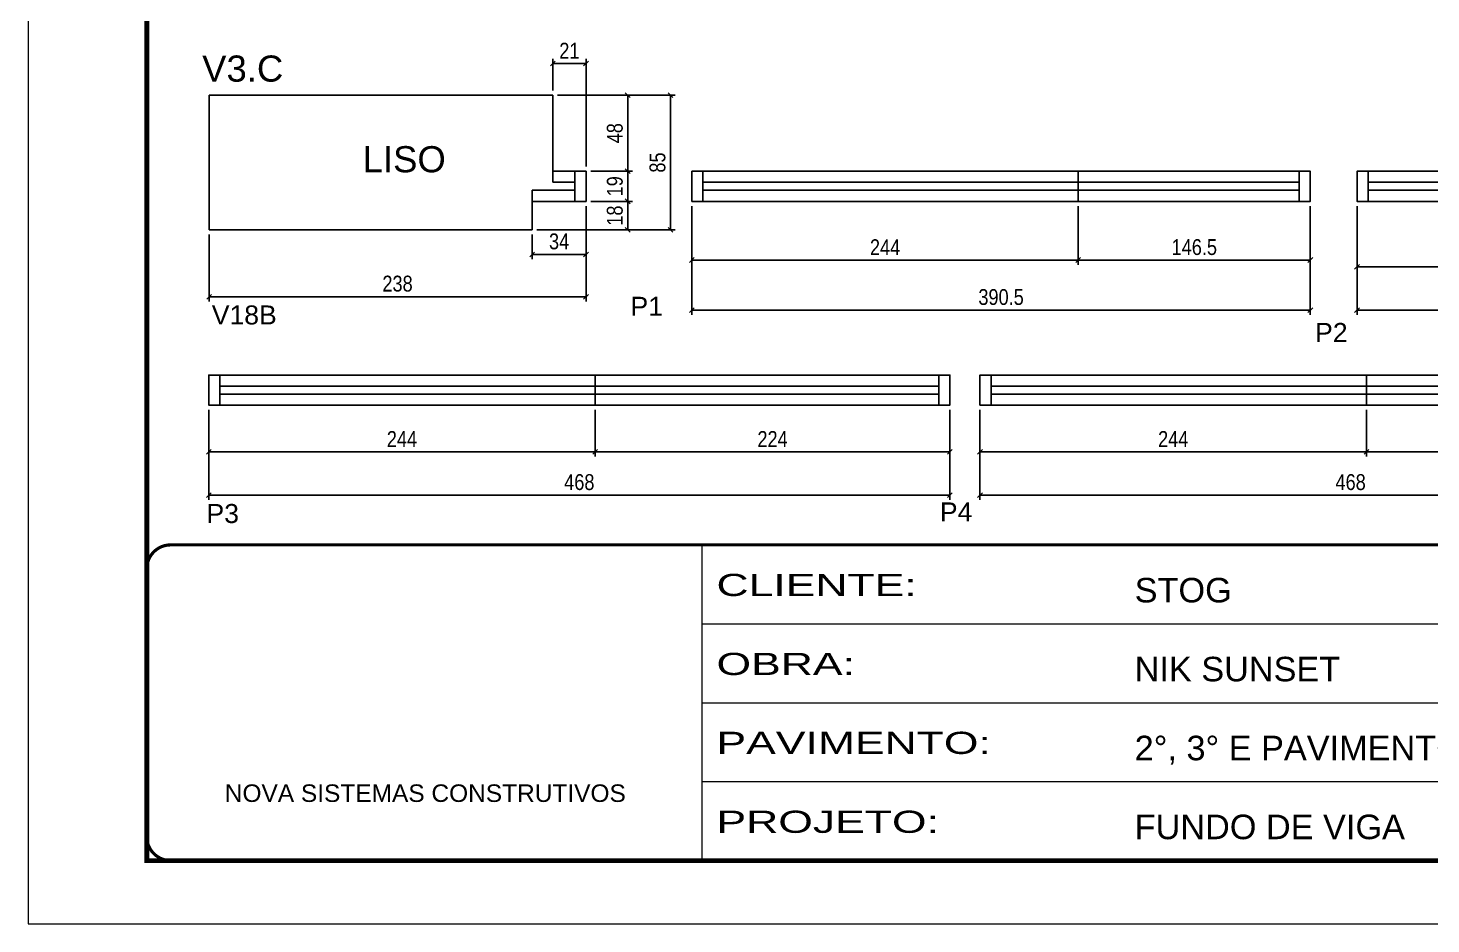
# Model space of a CAD drawing. Header units: millimetres. Extents: x 2437 to 8691, y -1523 to 4121.
# Drawn here: x 4036 to 4922, y -375 to 191 of the extents above; entities that cross this region are included whole.
import ezdxf

# ---------------------------------------------------------------- set-up
doc = ezdxf.new("R2010")
doc.units = ezdxf.units.MM
doc.linetypes.add('CONTINUO', pattern=[0])
doc.linetypes.add('DASHED', pattern=[0.75, 0.5, -0.25])
for name, color, linetype in [('5', 5, 'Continuous'), ('COTA', 241, 'Continuous'), ('NOMENCLATURA', 7, 'Continuous'), ('Painéis', 200, 'Continuous'), ('SARR_2.2x7', 40, 'Continuous')]:
    doc.layers.add(name, color=color, linetype=linetype)
doc.layers.add('Folhas', color=255, linetype='Continuous', lineweight=9)
doc.layers.add('SARRAFO DE PRESSAO', color=251, linetype='DASHED', lineweight=9)
doc.styles.add('ARIAL', font='arial.ttf')
doc.styles.add('COTA TECNICA', font='techl___.ttf', dxfattribs={"height": 10})
doc.styles.add('COTA TECNICA-50', font='techl___.ttf', dxfattribs={"height": 10})
doc.styles.get("Standard").update_dxf_attribs({"font": 'arial.ttf'})
doc.styles.add('Tecnologia', font='')
doc.styles.get('Tecnologia').set_extended_font_data('Forgotten Futurist')
doc.dimstyles.new('COTA PAINEL-50', dxfattribs={"dimtxt": 10, "dimasz": 3, "dimexe": 3, "dimexo": 3, "dimgap": 3, "dimtad": 1, "dimdec": 1, "dimzin": 12, "dimdsep": 46, "dimtxsty": 'COTA TECNICA-50', "dimblk1": 'OBLIQUE', "dimblk2": 'OBLIQUE', "dimsah": 1, "dimcen": 0.9, "dimclrd": 4, "dimclre": 4, "dimclrt": 240, "dimadec": 1, "dimazin": 3, "dimtfac": 1, "dimtdec": 1, "dimtmove": 0, "dimatfit": 3, "dimfxl": 1, "dimtolj": 1, "dimtzin": 12, "dimarcsym": 0})
doc.dimstyles.new('PAINEL', dxfattribs={"dimtxt": 10, "dimasz": 3, "dimexe": 3, "dimexo": 3, "dimgap": 3, "dimtad": 1, "dimdec": 1, "dimzin": 12, "dimdsep": 46, "dimtxsty": 'COTA TECNICA', "dimblk1": 'OBLIQUE', "dimblk2": 'OBLIQUE', "dimsah": 1, "dimcen": 0.9, "dimclrd": 4, "dimclre": 4, "dimclrt": 240, "dimadec": 1, "dimazin": 3, "dimtfac": 1, "dimtdec": 1, "dimtmove": 0, "dimatfit": 3, "dimfxl": 1, "dimtolj": 1, "dimtzin": 12, "dimarcsym": 0})

# ---------------------------------------------------------------- blocks, each defined once
blk = doc.blocks.new('9999999999')
at = {"color": 30, "linetype": 'CONTINUO'}
for p, q in [((98564.56, 34230.21), (98564.56, 34429.45)), ((98564.56, 34379.64), (99583.98, 34379.64)), ((98564.56, 34329.83), (99487.98, 34329.83)), ((98564.56, 34280.02), (99487.98, 34280.02))]:
    blk.add_line(p, q, dxfattribs=at)
at = {"color": 30, "linetype": 'CONTINUO', "const_width": 2}
blk.add_lwpolyline([(99583.98, 34230.21), (99583.98, 34414.45, 0.414214), (99568.98, 34429.45), (98228.98, 34429.45, 0.414214), (98213.98, 34414.45), (98213.98, 34245.21, 0.414214), (98228.98, 34230.21), (99583.98, 34230.21)], format="xyb", dxfattribs=at)
at = {"layer": 'Folhas'}
blk.add_lwpolyline([(98138.98, 34190.21), (99623.98, 34190.21), (99623.98, 35240.21), (98138.98, 35240.21)], close=True, dxfattribs=at)
at = {"layer": 'Folhas', "color": 30, "const_width": 3}
blk.add_lwpolyline([(98213.98, 34230.21), (99583.98, 34230.21), (99583.98, 35200.21), (98213.98, 35200.21)], close=True, dxfattribs=at)
at = {"color": 7, "linetype": 'Continuous', "ltscale": 5, "style": 'ARIAL'}
for s, height, p in [('STOG', 15.483, (98837.68, 34393.13)), ('NIK SUNSET', 15.483, (98837.68, 34343.32)), ('2°, 3° E PAVIMENTO TIPO', 15.4829, (98837.68, 34293.51)), ('NOVA SISTEMAS CONSTRUTIVOS', 11.0592, (98263.19, 34267.21)), ('FUNDO DE VIGA', 15.4829, (98837.68, 34243.7))]:
    blk.add_text(s, height=height, dxfattribs=at).set_placement(p)
at = {"layer": 'Folhas', "color": 7, "style": 'Tecnologia', "width": 1.5}
for s, p in [('CLIENTE:', (98573.65, 34397.17)), ('OBRA:', (98573.65, 34347.31)), ('PAVIMENTO:', (98573.65, 34297.5)), ('PROJETO:', (98573.65, 34247.69))]:
    blk.add_text(s, height=14, dxfattribs=at).set_placement(p)
blk = doc.blocks.new('_Oblique')
at = {"color": 0, "linetype": 'ByBlock', "lineweight": -2}
blk.add_line((-0.5, -0.5), (0.5, 0.5), dxfattribs=at)
blk = doc.blocks.new('*D401')
at = {"layer": 'COTA', "color": 4, "lineweight": -2, "transparency": 16777216}
for p, q in [((4388.12, 78.2), (4388.12, 17.96)), ((4150.12, 60.2), (4150.12, 17.96)), ((4150.12, 20.96), (4388.12, 20.96))]:
    blk.add_line(p, q, dxfattribs=at)
at = {"layer": 'Defpoints', "color": 0, "transparency": 16777216}
for p in [(4388.12, 81.2), (4150.12, 63.2), (4388.12, 20.96)]:
    blk.add_point(p, dxfattribs=at)
at = {"layer": 'COTA', "color": 4, "lineweight": -2, "transparency": 16777216, "xscale": 3, "yscale": 3, "zscale": 3, "rotation": 180}
blk.add_blockref('_Oblique', (4150.12, 20.96), dxfattribs=at)
at = {"layer": 'COTA', "color": 4, "lineweight": -2, "transparency": 16777216, "xscale": 3, "yscale": 3, "zscale": 3}
blk.add_blockref('_Oblique', (4388.12, 20.96), dxfattribs=at)
at = {"layer": 'COTA', "color": 240, "transparency": 16777216, "insert": (4269.12, 29.21), "char_height": 10, "attachment_point": 5, "style": 'COTA TECNICA-50'}
blk.add_mtext('\\A1;238', dxfattribs=at)
blk = doc.blocks.new('*D402')
at = {"layer": 'COTA', "color": 4, "lineweight": -2, "transparency": 16777216}
for p, q in [((4391.12, 81.2), (4417.44, 81.2)), ((4414.44, 63.2), (4414.44, 81.2)), ((4357.12, 63.2), (4417.44, 63.2))]:
    blk.add_line(p, q, dxfattribs=at)
at = {"layer": 'Defpoints', "color": 0, "transparency": 16777216}
for p in [(4388.12, 81.2), (4414.44, 81.2), (4354.12, 63.2)]:
    blk.add_point(p, dxfattribs=at)
at = {"layer": 'COTA', "color": 4, "lineweight": -2, "transparency": 16777216, "xscale": 3, "yscale": 3, "zscale": 3}
for p, rotation in [((4414.44, 81.2), 90), ((4414.44, 63.2), 270)]:
    blk.add_blockref('_Oblique', p, dxfattribs=dict(at, rotation=rotation))
at = {"layer": 'COTA', "color": 240, "transparency": 16777216, "insert": (4406.34, 72.2), "char_height": 10, "attachment_point": 5, "rotation": 90, "style": 'COTA TECNICA-50'}
blk.add_mtext('\\A1;18', dxfattribs=at)
blk = doc.blocks.new('*D403')
at = {"layer": 'COTA', "color": 4, "lineweight": -2, "transparency": 16777216}
for p, q in [((4370.12, 148.2), (4417.44, 148.2)), ((4414.44, 100.2), (4414.44, 148.2)), ((4391.12, 100.2), (4417.44, 100.2))]:
    blk.add_line(p, q, dxfattribs=at)
at = {"layer": 'Defpoints', "color": 0, "transparency": 16777216}
for p in [(4367.12, 148.2), (4414.44, 148.2), (4388.12, 100.2)]:
    blk.add_point(p, dxfattribs=at)
at = {"layer": 'COTA', "color": 4, "lineweight": -2, "transparency": 16777216, "xscale": 3, "yscale": 3, "zscale": 3}
for p, rotation in [((4414.44, 148.2), 90), ((4414.44, 100.2), 270)]:
    blk.add_blockref('_Oblique', p, dxfattribs=dict(at, rotation=rotation))
at = {"layer": 'COTA', "color": 240, "transparency": 16777216, "insert": (4406.34, 124.2), "char_height": 10, "attachment_point": 5, "rotation": 90, "style": 'COTA TECNICA-50'}
blk.add_mtext('\\A1;48', dxfattribs=at)
blk = doc.blocks.new('*D404')
at = {"layer": 'COTA', "color": 4, "lineweight": -2, "transparency": 16777216}
for p, q in [((4370.12, 148.2), (4444.41, 148.2)), ((4441.41, 148.2), (4441.41, 63.2)), ((4357.12, 63.2), (4444.41, 63.2))]:
    blk.add_line(p, q, dxfattribs=at)
at = {"layer": 'Defpoints', "color": 0, "transparency": 16777216}
for p in [(4367.12, 148.2), (4354.12, 63.2), (4441.41, 63.2)]:
    blk.add_point(p, dxfattribs=at)
at = {"layer": 'COTA', "color": 4, "lineweight": -2, "transparency": 16777216, "xscale": 3, "yscale": 3, "zscale": 3}
for p, rotation in [((4441.41, 148.2), 90), ((4441.41, 63.2), 270)]:
    blk.add_blockref('_Oblique', p, dxfattribs=dict(at, rotation=rotation))
at = {"layer": 'COTA', "color": 240, "transparency": 16777216, "insert": (4433.28, 105.7), "char_height": 10, "attachment_point": 5, "rotation": 90, "style": 'COTA TECNICA-50'}
blk.add_mtext('\\A1;85', dxfattribs=at)
blk = doc.blocks.new('*D405')
at = {"layer": 'COTA', "color": 4, "lineweight": -2, "transparency": 16777216}
for p, q in [((4367.12, 151.2), (4367.12, 171.23)), ((4388.12, 103.2), (4388.12, 171.23)), ((4388.12, 168.23), (4367.12, 168.23))]:
    blk.add_line(p, q, dxfattribs=at)
at = {"layer": 'Defpoints', "color": 0, "transparency": 16777216}
for p in [(4367.12, 168.23), (4367.12, 148.2), (4388.12, 100.2)]:
    blk.add_point(p, dxfattribs=at)
at = {"layer": 'COTA', "color": 4, "lineweight": -2, "transparency": 16777216, "xscale": 3, "yscale": 3, "zscale": 3, "rotation": 180}
blk.add_blockref('_Oblique', (4367.12, 168.23), dxfattribs=at)
at = {"layer": 'COTA', "color": 4, "lineweight": -2, "transparency": 16777216, "xscale": 3, "yscale": 3, "zscale": 3}
blk.add_blockref('_Oblique', (4388.12, 168.23), dxfattribs=at)
at = {"layer": 'COTA', "color": 240, "transparency": 16777216, "insert": (4377.62, 176.29), "char_height": 10, "attachment_point": 5, "style": 'COTA TECNICA-50'}
blk.add_mtext('\\A1;21', dxfattribs=at)
blk = doc.blocks.new('*D406')
at = {"layer": 'COTA', "color": 4, "linetype": 'ByBlock', "lineweight": -2, "transparency": 16777216}
for p, q in [((4454.94, 78.2), (4454.94, 41.16)), ((4698.94, 78.2), (4698.94, 41.16)), ((4454.94, 44.16), (4698.94, 44.16))]:
    blk.add_line(p, q, dxfattribs=at)
at = {"layer": 'Defpoints', "color": 0, "linetype": 'ByBlock', "transparency": 16777216}
for p in [(4454.94, 81.2), (4698.94, 81.2), (4698.94, 44.16)]:
    blk.add_point(p, dxfattribs=at)
at = {"layer": 'COTA', "color": 4, "linetype": 'ByBlock', "lineweight": -2, "transparency": 16777216, "xscale": 3, "yscale": 3, "zscale": 3, "rotation": 180}
blk.add_blockref('_Oblique', (4454.94, 44.16), dxfattribs=at)
at = {"layer": 'COTA', "color": 4, "linetype": 'ByBlock', "lineweight": -2, "transparency": 16777216, "xscale": 3, "yscale": 3, "zscale": 3}
blk.add_blockref('_Oblique', (4698.94, 44.16), dxfattribs=at)
at = {"layer": 'COTA', "color": 240, "linetype": 'ByBlock', "transparency": 16777216, "insert": (4576.94, 52.23), "char_height": 10, "attachment_point": 5, "style": 'COTA TECNICA-50'}
blk.add_mtext('\\A1;244', dxfattribs=at)
blk = doc.blocks.new('*D407')
at = {"layer": 'COTA', "color": 4, "linetype": 'ByBlock', "lineweight": -2, "transparency": 16777216}
for p, q in [((4698.94, 78.2), (4698.94, 41.16)), ((4845.43, 78.2), (4845.43, 41.16)), ((4698.94, 44.16), (4845.43, 44.16))]:
    blk.add_line(p, q, dxfattribs=at)
at = {"layer": 'Defpoints', "color": 0, "linetype": 'ByBlock', "transparency": 16777216}
for p in [(4698.94, 81.2), (4845.43, 81.2), (4845.43, 44.16)]:
    blk.add_point(p, dxfattribs=at)
at = {"layer": 'COTA', "color": 4, "linetype": 'ByBlock', "lineweight": -2, "transparency": 16777216, "xscale": 3, "yscale": 3, "zscale": 3, "rotation": 180}
blk.add_blockref('_Oblique', (4698.94, 44.16), dxfattribs=at)
at = {"layer": 'COTA', "color": 4, "linetype": 'ByBlock', "lineweight": -2, "transparency": 16777216, "xscale": 3, "yscale": 3, "zscale": 3}
blk.add_blockref('_Oblique', (4845.43, 44.16), dxfattribs=at)
at = {"layer": 'COTA', "color": 240, "linetype": 'ByBlock', "transparency": 16777216, "insert": (4772.19, 52.27), "char_height": 10, "attachment_point": 5, "style": 'COTA TECNICA-50'}
blk.add_mtext('\\A1;146.5', dxfattribs=at)
blk = doc.blocks.new('*D422')
at = {"layer": 'COTA', "color": 4, "lineweight": -2, "transparency": 16777216}
for p, q in [((4454.94, 78.2), (4454.94, 9.49)), ((4845.43, 78.2), (4845.43, 9.49)), ((4454.94, 12.49), (4845.43, 12.49))]:
    blk.add_line(p, q, dxfattribs=at)
at = {"layer": 'Defpoints', "color": 0, "transparency": 16777216}
for p in [(4454.94, 81.2), (4845.43, 81.2), (4845.43, 12.49)]:
    blk.add_point(p, dxfattribs=at)
at = {"layer": 'COTA', "color": 4, "lineweight": -2, "transparency": 16777216, "xscale": 3, "yscale": 3, "zscale": 3, "rotation": 180}
blk.add_blockref('_Oblique', (4454.94, 12.49), dxfattribs=at)
at = {"layer": 'COTA', "color": 4, "lineweight": -2, "transparency": 16777216, "xscale": 3, "yscale": 3, "zscale": 3}
blk.add_blockref('_Oblique', (4845.43, 12.49), dxfattribs=at)
at = {"layer": 'COTA', "color": 240, "transparency": 16777216, "insert": (4650.19, 20.74), "char_height": 10, "attachment_point": 5, "style": 'COTA TECNICA'}
blk.add_mtext('\\A1;390.5', dxfattribs=at)
blk = doc.blocks.new('*D383')
at = {"layer": 'COTA', "color": 4, "linetype": 'ByBlock', "lineweight": -2, "transparency": 16777216}
for p, q in [((4874.94, 78.2), (4874.94, 36.81)), ((5118.94, 78.2), (5118.94, 36.81)), ((4874.94, 39.81), (5118.94, 39.81))]:
    blk.add_line(p, q, dxfattribs=at)
at = {"layer": 'Defpoints', "color": 0, "linetype": 'ByBlock', "transparency": 16777216}
for p in [(4874.94, 81.2), (5118.94, 81.2), (5118.94, 39.81)]:
    blk.add_point(p, dxfattribs=at)
at = {"layer": 'COTA', "color": 4, "linetype": 'ByBlock', "lineweight": -2, "transparency": 16777216, "xscale": 3, "yscale": 3, "zscale": 3, "rotation": 180}
blk.add_blockref('_Oblique', (4874.94, 39.81), dxfattribs=at)
at = {"layer": 'COTA', "color": 4, "linetype": 'ByBlock', "lineweight": -2, "transparency": 16777216, "xscale": 3, "yscale": 3, "zscale": 3}
blk.add_blockref('_Oblique', (5118.94, 39.81), dxfattribs=at)
at = {"layer": 'COTA', "color": 240, "linetype": 'ByBlock', "transparency": 16777216, "insert": (4996.94, 47.89), "char_height": 10, "attachment_point": 5, "style": 'COTA TECNICA-50'}
blk.add_mtext('\\A1;244', dxfattribs=at)
blk = doc.blocks.new('*D409')
at = {"layer": 'COTA', "color": 4, "lineweight": -2, "transparency": 16777216}
for p, q in [((4874.94, 78.2), (4874.94, 9.49)), ((5342.92, 78.2), (5342.92, 9.49)), ((4874.94, 12.49), (5342.92, 12.49))]:
    blk.add_line(p, q, dxfattribs=at)
at = {"layer": 'Defpoints', "color": 0, "transparency": 16777216}
for p in [(4874.94, 81.2), (5342.92, 81.2), (5342.92, 12.49)]:
    blk.add_point(p, dxfattribs=at)
at = {"layer": 'COTA', "color": 4, "lineweight": -2, "transparency": 16777216, "xscale": 3, "yscale": 3, "zscale": 3, "rotation": 180}
blk.add_blockref('_Oblique', (4874.94, 12.49), dxfattribs=at)
at = {"layer": 'COTA', "color": 4, "lineweight": -2, "transparency": 16777216, "xscale": 3, "yscale": 3, "zscale": 3}
blk.add_blockref('_Oblique', (5342.92, 12.49), dxfattribs=at)
at = {"layer": 'COTA', "color": 240, "transparency": 16777216, "insert": (5108.93, 20.62), "char_height": 10, "attachment_point": 5, "style": 'COTA TECNICA'}
blk.add_mtext('\\A1;468', dxfattribs=at)
blk = doc.blocks.new('*D385')
at = {"layer": 'COTA', "color": 4, "linetype": 'ByBlock', "lineweight": -2, "transparency": 16777216}
for p, q in [((4149.9, -50.44), (4149.9, -79.88)), ((4393.9, -50.44), (4393.9, -79.88)), ((4149.9, -76.88), (4393.9, -76.88))]:
    blk.add_line(p, q, dxfattribs=at)
at = {"layer": 'Defpoints', "color": 0, "linetype": 'ByBlock', "transparency": 16777216}
for p in [(4149.9, -47.44), (4393.9, -47.44), (4393.9, -76.88)]:
    blk.add_point(p, dxfattribs=at)
at = {"layer": 'COTA', "color": 4, "linetype": 'ByBlock', "lineweight": -2, "transparency": 16777216, "xscale": 3, "yscale": 3, "zscale": 3, "rotation": 180}
blk.add_blockref('_Oblique', (4149.9, -76.88), dxfattribs=at)
at = {"layer": 'COTA', "color": 4, "linetype": 'ByBlock', "lineweight": -2, "transparency": 16777216, "xscale": 3, "yscale": 3, "zscale": 3}
blk.add_blockref('_Oblique', (4393.9, -76.88), dxfattribs=at)
at = {"layer": 'COTA', "color": 240, "linetype": 'ByBlock', "transparency": 16777216, "insert": (4271.9, -68.81), "char_height": 10, "attachment_point": 5, "style": 'COTA TECNICA-50'}
blk.add_mtext('\\A1;244', dxfattribs=at)
blk = doc.blocks.new('*D386')
at = {"layer": 'COTA', "color": 4, "linetype": 'ByBlock', "lineweight": -2, "transparency": 16777216}
for p, q in [((4393.9, -50.44), (4393.9, -79.88)), ((4617.89, -50.44), (4617.89, -79.88)), ((4617.89, -76.88), (4393.9, -76.88))]:
    blk.add_line(p, q, dxfattribs=at)
at = {"layer": 'Defpoints', "color": 0, "linetype": 'ByBlock', "transparency": 16777216}
for p in [(4393.9, -47.44), (4617.89, -47.44), (4393.9, -76.88)]:
    blk.add_point(p, dxfattribs=at)
at = {"layer": 'COTA', "color": 4, "linetype": 'ByBlock', "lineweight": -2, "transparency": 16777216, "xscale": 3, "yscale": 3, "zscale": 3, "rotation": 180}
blk.add_blockref('_Oblique', (4393.9, -76.88), dxfattribs=at)
at = {"layer": 'COTA', "color": 4, "linetype": 'ByBlock', "lineweight": -2, "transparency": 16777216, "xscale": 3, "yscale": 3, "zscale": 3}
blk.add_blockref('_Oblique', (4617.89, -76.88), dxfattribs=at)
at = {"layer": 'COTA', "color": 240, "linetype": 'ByBlock', "transparency": 16777216, "insert": (4505.9, -68.81), "char_height": 10, "attachment_point": 5, "style": 'COTA TECNICA-50'}
blk.add_mtext('\\A1;224', dxfattribs=at)
blk = doc.blocks.new('*D410')
at = {"layer": 'COTA', "color": 4, "lineweight": -2, "transparency": 16777216}
for p, q in [((4149.9, -50.44), (4149.9, -107.2)), ((4617.89, -50.44), (4617.89, -107.2)), ((4149.9, -104.2), (4617.89, -104.2))]:
    blk.add_line(p, q, dxfattribs=at)
at = {"layer": 'Defpoints', "color": 0, "transparency": 16777216}
for p in [(4149.9, -47.44), (4617.89, -47.44), (4617.89, -104.2)]:
    blk.add_point(p, dxfattribs=at)
at = {"layer": 'COTA', "color": 4, "lineweight": -2, "transparency": 16777216, "xscale": 3, "yscale": 3, "zscale": 3, "rotation": 180}
blk.add_blockref('_Oblique', (4149.9, -104.2), dxfattribs=at)
at = {"layer": 'COTA', "color": 4, "lineweight": -2, "transparency": 16777216, "xscale": 3, "yscale": 3, "zscale": 3}
blk.add_blockref('_Oblique', (4617.89, -104.2), dxfattribs=at)
at = {"layer": 'COTA', "color": 240, "transparency": 16777216, "insert": (4383.9, -96.08), "char_height": 10, "attachment_point": 5, "style": 'COTA TECNICA'}
blk.add_mtext('\\A1;468', dxfattribs=at)
blk = doc.blocks.new('*D388')
at = {"layer": 'COTA', "color": 4, "linetype": 'ByBlock', "lineweight": -2, "transparency": 16777216}
for p, q in [((4636.88, -50.44), (4636.88, -79.88)), ((4880.88, -50.44), (4880.88, -79.88)), ((4636.88, -76.88), (4880.88, -76.88))]:
    blk.add_line(p, q, dxfattribs=at)
at = {"layer": 'Defpoints', "color": 0, "linetype": 'ByBlock', "transparency": 16777216}
for p in [(4636.88, -47.44), (4880.88, -47.44), (4880.88, -76.88)]:
    blk.add_point(p, dxfattribs=at)
at = {"layer": 'COTA', "color": 4, "linetype": 'ByBlock', "lineweight": -2, "transparency": 16777216, "xscale": 3, "yscale": 3, "zscale": 3, "rotation": 180}
blk.add_blockref('_Oblique', (4636.88, -76.88), dxfattribs=at)
at = {"layer": 'COTA', "color": 4, "linetype": 'ByBlock', "lineweight": -2, "transparency": 16777216, "xscale": 3, "yscale": 3, "zscale": 3}
blk.add_blockref('_Oblique', (4880.88, -76.88), dxfattribs=at)
at = {"layer": 'COTA', "color": 240, "linetype": 'ByBlock', "transparency": 16777216, "insert": (4758.88, -68.81), "char_height": 10, "attachment_point": 5, "style": 'COTA TECNICA-50'}
blk.add_mtext('\\A1;244', dxfattribs=at)
blk = doc.blocks.new('*D389')
at = {"layer": 'COTA', "color": 4, "linetype": 'ByBlock', "lineweight": -2, "transparency": 16777216}
for p, q in [((4880.88, -50.44), (4880.88, -79.88)), ((5104.87, -50.44), (5104.87, -79.88)), ((5104.87, -76.88), (4880.88, -76.88))]:
    blk.add_line(p, q, dxfattribs=at)
at = {"layer": 'Defpoints', "color": 0, "linetype": 'ByBlock', "transparency": 16777216}
for p in [(4880.88, -47.44), (5104.87, -47.44), (4880.88, -76.88)]:
    blk.add_point(p, dxfattribs=at)
at = {"layer": 'COTA', "color": 4, "linetype": 'ByBlock', "lineweight": -2, "transparency": 16777216, "xscale": 3, "yscale": 3, "zscale": 3, "rotation": 180}
blk.add_blockref('_Oblique', (4880.88, -76.88), dxfattribs=at)
at = {"layer": 'COTA', "color": 4, "linetype": 'ByBlock', "lineweight": -2, "transparency": 16777216, "xscale": 3, "yscale": 3, "zscale": 3}
blk.add_blockref('_Oblique', (5104.87, -76.88), dxfattribs=at)
at = {"layer": 'COTA', "color": 240, "linetype": 'ByBlock', "transparency": 16777216, "insert": (4992.88, -68.81), "char_height": 10, "attachment_point": 5, "style": 'COTA TECNICA-50'}
blk.add_mtext('\\A1;224', dxfattribs=at)
blk = doc.blocks.new('*D411')
at = {"layer": 'COTA', "color": 4, "lineweight": -2, "transparency": 16777216}
for p, q in [((4636.88, -50.44), (4636.88, -107.2)), ((5104.87, -50.44), (5104.87, -107.2)), ((4636.88, -104.2), (5104.87, -104.2))]:
    blk.add_line(p, q, dxfattribs=at)
at = {"layer": 'Defpoints', "color": 0, "transparency": 16777216}
for p in [(4636.88, -47.44), (5104.87, -47.44), (5104.87, -104.2)]:
    blk.add_point(p, dxfattribs=at)
at = {"layer": 'COTA', "color": 4, "lineweight": -2, "transparency": 16777216, "xscale": 3, "yscale": 3, "zscale": 3, "rotation": 180}
blk.add_blockref('_Oblique', (4636.88, -104.2), dxfattribs=at)
at = {"layer": 'COTA', "color": 4, "lineweight": -2, "transparency": 16777216, "xscale": 3, "yscale": 3, "zscale": 3}
blk.add_blockref('_Oblique', (5104.87, -104.2), dxfattribs=at)
at = {"layer": 'COTA', "color": 240, "transparency": 16777216, "insert": (4870.88, -96.08), "char_height": 10, "attachment_point": 5, "style": 'COTA TECNICA'}
blk.add_mtext('\\A1;468', dxfattribs=at)
blk = doc.blocks.new('*D418')
at = {"layer": 'COTA', "color": 4, "lineweight": -2, "transparency": 16777216}
for p, q in [((4391.12, 100.2), (4417.44, 100.2)), ((4414.44, 100.2), (4414.44, 81.2)), ((4391.12, 81.2), (4417.44, 81.2))]:
    blk.add_line(p, q, dxfattribs=at)
at = {"layer": 'Defpoints', "color": 0, "transparency": 16777216}
for p in [(4388.12, 100.2), (4388.12, 81.2), (4414.44, 81.2)]:
    blk.add_point(p, dxfattribs=at)
at = {"layer": 'COTA', "color": 4, "lineweight": -2, "transparency": 16777216, "xscale": 3, "yscale": 3, "zscale": 3}
for p, rotation in [((4414.44, 100.2), 90), ((4414.44, 81.2), 270)]:
    blk.add_blockref('_Oblique', p, dxfattribs=dict(at, rotation=rotation))
at = {"layer": 'COTA', "color": 240, "transparency": 16777216, "insert": (4406.35, 90.7), "char_height": 10, "attachment_point": 5, "rotation": 90, "style": 'COTA TECNICA-50'}
blk.add_mtext('\\A1;19', dxfattribs=at)
blk = doc.blocks.new('*D419')
at = {"layer": 'COTA', "color": 4, "lineweight": -2, "transparency": 16777216}
for p, q in [((4388.12, 78.2), (4388.12, 44.64)), ((4354.12, 60.2), (4354.12, 44.64)), ((4354.12, 47.64), (4388.12, 47.64))]:
    blk.add_line(p, q, dxfattribs=at)
at = {"layer": 'Defpoints', "color": 0, "transparency": 16777216}
for p in [(4388.12, 81.2), (4354.12, 63.2), (4388.12, 47.64)]:
    blk.add_point(p, dxfattribs=at)
at = {"layer": 'COTA', "color": 4, "lineweight": -2, "transparency": 16777216, "xscale": 3, "yscale": 3, "zscale": 3, "rotation": 180}
blk.add_blockref('_Oblique', (4354.12, 47.64), dxfattribs=at)
at = {"layer": 'COTA', "color": 4, "lineweight": -2, "transparency": 16777216, "xscale": 3, "yscale": 3, "zscale": 3}
blk.add_blockref('_Oblique', (4388.12, 47.64), dxfattribs=at)
at = {"layer": 'COTA', "color": 240, "transparency": 16777216, "insert": (4371.12, 55.86), "char_height": 10, "attachment_point": 5, "style": 'COTA TECNICA-50'}
blk.add_mtext('\\A1;34', dxfattribs=at)

msp = doc.modelspace()

# ---------------------------------------------------------------- linework, layer by layer
at = {"layer": 'Painéis'}
for p, q in [((4150.12, 63.2), (4150.12, 148.2)), ((4150.12, 148.2), (4367.12, 148.2)), ((4367.12, 148.2), (4367.12, 100.2)), ((4367.12, 100.2), (4388.12, 100.2)), ((4388.12, 100.2), (4388.12, 81.2)), ((4354.12, 81.2), (4354.12, 63.2)), ((4388.12, 81.2), (4354.12, 81.2)), ((4204.12, 63.2), (4150.12, 63.2)), ((4354.12, 63.2), (4204.12, 63.2))]:
    msp.add_line(p, q, dxfattribs=at)
for points in [[(4698.94, 81.2), (4454.94, 81.2), (4454.94, 100.2), (4698.94, 100.2)], [(4698.94, 100.2), (4845.44, 100.2), (4845.44, 81.2), (4698.94, 81.2)], [(5118.94, 81.2), (4874.94, 81.2), (4874.94, 100.2), (5118.94, 100.2)], [(4393.9, -47.44), (4149.9, -47.44), (4149.9, -28.44), (4393.9, -28.44)], [(4393.9, -28.44), (4393.9, -28.44), (4393.9, -47.44), (4393.9, -47.44)], [(4393.9, -28.44), (4617.89, -28.44), (4617.89, -47.44), (4393.9, -47.44)], [(4880.88, -47.44), (4636.88, -47.44), (4636.88, -28.44), (4880.88, -28.44)], [(4880.88, -28.44), (4880.88, -28.44), (4880.88, -47.44), (4880.88, -47.44)], [(4880.88, -28.44), (5104.87, -28.44), (5104.87, -47.44), (4880.88, -47.44)]]:
    msp.add_lwpolyline(points, close=True, dxfattribs=at)
at = {"layer": 'SARR_2.2x7'}
for p, q in [((4367.12, 93.2), (4367.12, 100.2)), ((4354.12, 88.2), (4354.12, 81.2))]:
    msp.add_line(p, q, dxfattribs=at)
at = {"layer": 'SARR_2.2x7', "linetype": 'Continuous'}
for p, q in [((4381.12, 100.2), (4381.12, 81.2)), ((4461.94, 100.2), (4461.94, 81.2)), ((4838.43, 100.2), (4838.43, 81.2)), ((4881.94, 100.2), (4881.94, 81.2)), ((4367.12, 93.2), (4381.12, 93.2)), ((4698.94, 93.2), (4461.94, 93.2)), ((4698.94, 93.2), (4838.43, 93.2)), ((5118.94, 93.2), (4881.94, 93.2)), ((4381.12, 88.2), (4354.12, 88.2)), ((4461.94, 88.2), (4698.94, 88.2)), ((4698.94, 88.2), (4838.43, 88.2)), ((4881.94, 88.2), (5118.94, 88.2)), ((4156.9, -28.44), (4156.9, -47.44)), ((4610.89, -28.44), (4610.89, -47.44)), ((4643.88, -28.44), (4643.88, -47.44)), ((4393.9, -35.44), (4156.9, -35.44)), ((4156.9, -40.44), (4393.9, -40.44)), ((4393.9, -35.44), (4610.89, -35.44)), ((4393.9, -40.44), (4610.89, -40.44)), ((4880.88, -35.44), (4643.88, -35.44)), ((4643.88, -40.44), (4880.88, -40.44)), ((4880.88, -35.44), (5097.87, -35.44)), ((4880.88, -40.44), (5097.87, -40.44))]:
    msp.add_line(p, q, dxfattribs=at)

# ---------------------------------------------------------------- block references
at = {"layer": 'SARRAFO DE PRESSAO', "color": 6, "linetype": 'ByBlock'}
msp.add_blockref('9999999999', (-94103.14, -34565.09), dxfattribs=at)

# ---------------------------------------------------------------- texts
at = {"layer": '5', "linetype": 'Continuous'}
for s, p in [('P1', (4416.21, 8.94)), ('V18B', (4151.84, 3.5)), ('P2', (4848.47, -7.56)), ('P3', (4148.5, -121.84)), ('P4', (4611.55, -120.85))]:
    msp.add_text(s, height=12, rotation=359.99996, dxfattribs=at).set_placement(p)
at = {"layer": 'NOMENCLATURA', "linetype": 'Continuous'}
for s, p in [('V3.C', (4145.74, 156.75)), ('LISO', (4247.08, 99.53))]:
    msp.add_text(s, height=16.5, dxfattribs=at).set_placement(p)

# ---------------------------------------------------------------- dimensions: what is measured, and where the dimension line sits
at = {"layer": 'COTA'}
for base, p1, p2, picture, middle in [((4367.12, 168.23), (4388.12, 100.2), (4367.12, 148.2), '*D405', (4377.62, 176.29)), ((4388.12, 20.96), (4150.12, 63.2), (4388.12, 81.2), '*D401', (4269.12, 29.21)), ((4388.12, 47.64), (4354.12, 63.2), (4388.12, 81.2), '*D419', (4371.12, 55.86))]:
    dim = msp.add_linear_dim(base=base, p1=p1, p2=p2, dimstyle='COTA PAINEL-50', dxfattribs=at)
    dim.commit()
    dim.dimension.update_dxf_attribs({"geometry": picture, "text_midpoint": middle})
for base, p1, p2, picture, middle in [((4441.41, 63.2), (4367.12, 148.2), (4354.12, 63.2), '*D404', (4433.28, 105.7)), ((4414.44, 148.2), (4388.12, 100.2), (4367.12, 148.2), '*D403', (4406.34, 124.2)), ((4414.44, 81.2), (4388.12, 100.2), (4388.12, 81.2), '*D418', (4406.35, 90.7)), ((4414.44, 81.2), (4354.12, 63.2), (4388.12, 81.2), '*D402', (4406.34, 72.2))]:
    dim = msp.add_linear_dim(base=base, p1=p1, p2=p2, angle=90, dimstyle='COTA PAINEL-50', dxfattribs=at)
    dim.commit()
    dim.dimension.update_dxf_attribs({"geometry": picture, "text_midpoint": middle})
at = {"layer": 'COTA', "color": 1, "linetype": 'ByBlock'}
for base, p1, p2, picture, middle in [((4698.94, 44.16), (4454.94, 81.2), (4698.94, 81.2), '*D406', (4576.94, 52.23)), ((4845.43, 44.16), (4698.94, 81.2), (4845.43, 81.2), '*D407', (4772.19, 52.27)), ((5118.94, 39.81), (4874.94, 81.2), (5118.94, 81.2), '*D383', (4996.94, 47.89)), ((4393.9, -76.88), (4149.9, -47.44), (4393.9, -47.44), '*D385', (4271.9, -68.81)), ((4393.9, -76.88), (4617.89, -47.44), (4393.9, -47.44), '*D386', (4505.9, -68.81)), ((4880.88, -76.88), (4636.88, -47.44), (4880.88, -47.44), '*D388', (4758.88, -68.81)), ((4880.88, -76.88), (5104.87, -47.44), (4880.88, -47.44), '*D389', (4992.88, -68.81))]:
    dim = msp.add_linear_dim(base=base, p1=p1, p2=p2, dimstyle='COTA PAINEL-50', override={"dimarcsym": 1}, dxfattribs=at)
    dim.commit()
    dim.dimension.update_dxf_attribs({"geometry": picture, "text_midpoint": middle})
at = {"layer": 'COTA', "color": 5}
for base, p1, p2, picture, middle in [((4845.43, 12.49), (4454.94, 81.2), (4845.43, 81.2), '*D422', (4650.19, 20.74)), ((5342.92, 12.49), (4874.94, 81.2), (5342.92, 81.2), '*D409', (5108.93, 20.62)), ((4617.89, -104.2), (4149.9, -47.44), (4617.89, -47.44), '*D410', (4383.9, -96.08)), ((5104.87, -104.2), (4636.88, -47.44), (5104.87, -47.44), '*D411', (4870.88, -96.08))]:
    dim = msp.add_linear_dim(base=base, p1=p1, p2=p2, dimstyle='PAINEL', dxfattribs=at)
    dim.commit()
    dim.dimension.update_dxf_attribs({"geometry": picture, "text_midpoint": middle})

doc.saveas('drawing.dxf')
